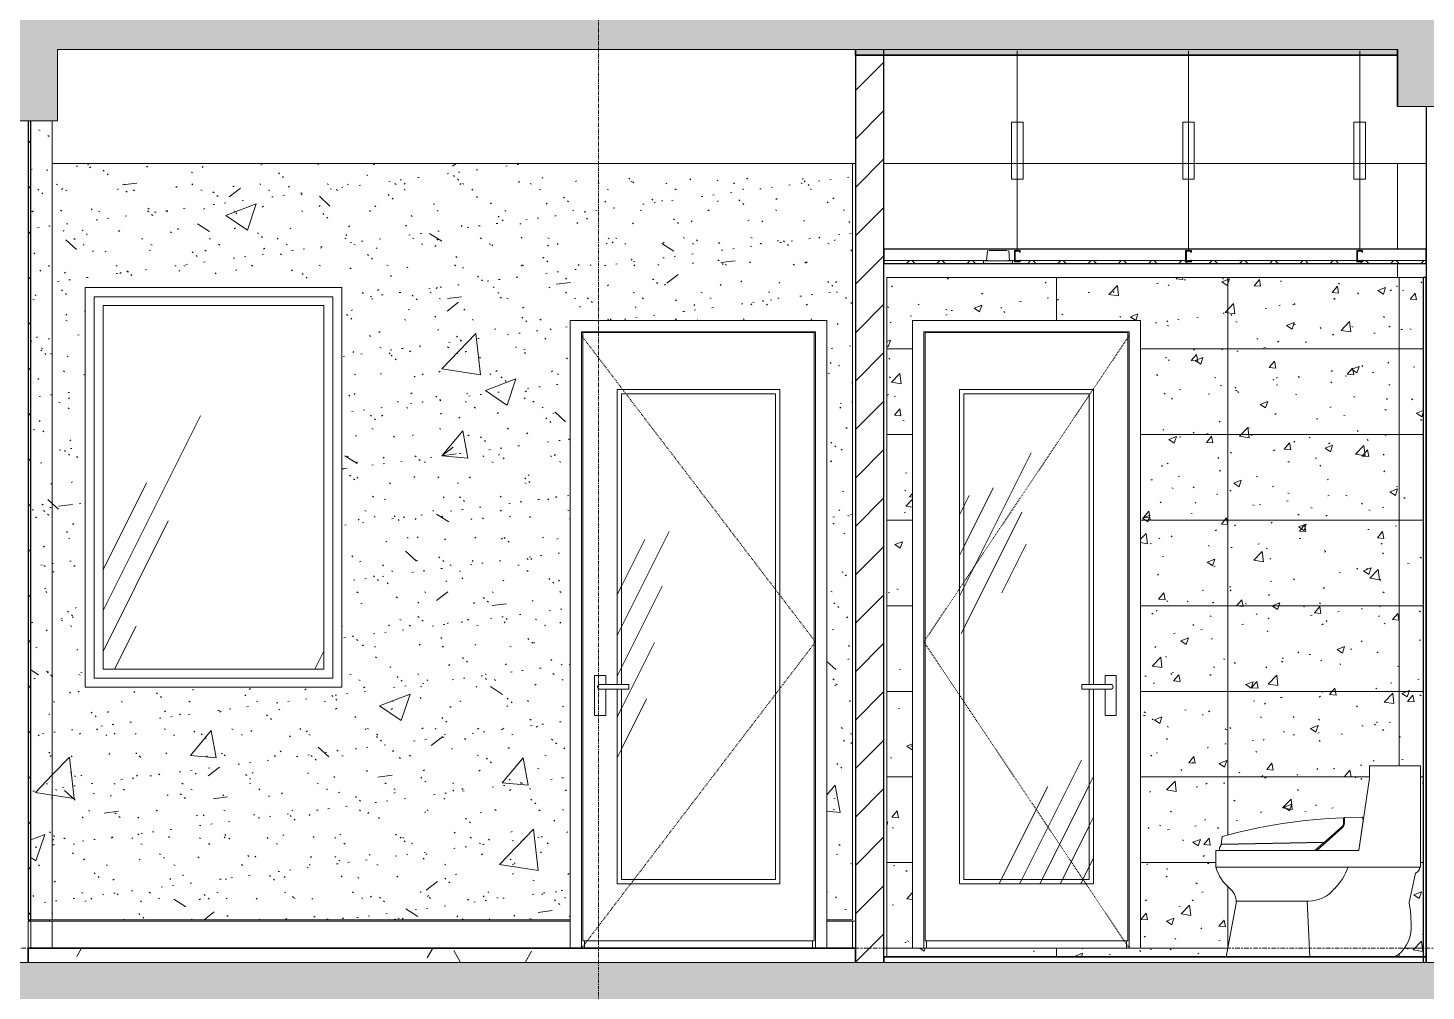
# Model space of a CAD drawing. Header units: millimetres. Extents: x -92143 to -2058, y -8802 to 35300.
# Drawn here: x -53437 to -48537, y 12250 to 15625 of the extents above; entities that cross this region are included whole.
import ezdxf

# ---------------------------------------------------------------- set-up
doc = ezdxf.new("R2010")
doc.units = ezdxf.units.MM
for name, pattern in [('Centre', [31.75, 6.35, -4.7625, 15.875, -4.7625]), ('Dash', [6.35, 3.175, -3.175]), ('Grid Line', [22.225, 12.7, -3.175, 3.175, -3.175])]:
    doc.linetypes.add(name, pattern=pattern)
for name, color, linetype, lineweight in [('0-1', 7, 'Continuous', 5), ('A-CLNG-1', 250, 'Continuous', 25), ('A-CLNG-2', 7, 'Continuous', 9), ('A-CLNG-PATT-1', 9, 'Continuous', 9), ('A-DETL-GENF', 92, 'Continuous', 9), ('A-DETL-GENF-1', 7, 'Continuous', 9), ('A-DETL-GENF-HDLN-1', 7, 'Dash', 9), ('A-DETL-GENF-HDLN-2', 1, 'Continuous', 9), ('A-DETL-THIN', 151, 'Continuous', 9), ('A-DOOR', 31, 'Continuous', 9), ('A-DOOR-1', 7, 'Continuous', 9), ('A-FLOR-1', 10, 'Continuous', 35), ('A-FLOR-HRAL', 11, 'Continuous', 9), ('A-FLOR-HRAL-1', 253, 'Continuous', 18), ('A-FLOR-HRAL-2', 9, 'Continuous', 9), ('A-FLOR-LEVL-2', 51, 'Centre', 9), ('A-FLOR-PATT-1', 7, 'Continuous', 9), ('A-FLOR-PATT-2', 67, 'Continuous', 9), ('A-GLAZ', 151, 'Continuous', 9), ('A-GLAZ-1', 7, 'Continuous', 9), ('A-WALL-1', 7, 'Continuous', 9), ('A-WALL-2', 250, 'Continuous', 25), ('A-WALL-PATT-1', 7, 'Continuous', 9), ('A-WALL-PATT-2', 9, 'Continuous', 9), ('E-LITE-EQPM', 33, 'Continuous', 9), ('E-LITE-EQPM-1', 7, 'Continuous', 9), ('I-WALL-1', 250, 'Continuous', 25), ('I-WALL-2', 7, 'Continuous', 9), ('P-SANR-FIXT', 6, 'Continuous', 9), ('P-SANR-FIXT-1', 7, 'Continuous', 9), ('S-BEAM-2', 7, 'Continuous', 9), ('S-BEAM-3', 10, 'Continuous', 35), ('S-COLS-1', 7, 'Continuous', 9), ('S-GRID-1', 1, 'Grid Line', 9)]:
    doc.layers.add(name, color=color, linetype=linetype, lineweight=lineweight)
pattern_1 = [(0, (-51987.05, 14125), (609.6, 152.4), [50.292, -406.908, 50.292, -406.908, -2438.4]), (0, (-51987.05, 14125), (609.6, 152.4), [-914.4, 50.292, -864.108, 50.292, -406.908, -1066.8]), (0, (-51987.05, 14125), (609.6, 152.4), [-2286, 50.292, -254.508, 50.292, -711.708]), (120, (-51758.45, 14201.2), (-436.782, 451.729), [50.292, -406.908, 50.292, -2845.308]), (120, (-51758.45, 14201.2), (-436.782, 451.729), [-507.492, -406.908, 50.292, -864.108, -1524]), (120, (-51758.45, 14201.2), (-436.782, 451.729), [-1828.8, 50.292, -406.908, 50.292, -1016.508]), (120, (-51758.45, 14201.2), (-436.782, 451.729), [-2336.292, -254.508, 50.292, -711.708]), (240, (-51682.25, 14506), (-172.818, -604.129), [50.292, -406.908, 50.292, -406.908, -2438.4]), (240, (-51682.25, 14506), (-172.818, -604.129), [-914.4, 50.292, -864.108, 50.292, -406.908, -1066.8]), (240, (-51682.25, 14506), (-172.818, -604.129), [-2286, 50.292, -254.508, 50.292, -711.708])]
pattern_2 = [(50, (-51987.05, 14125), (1093.1, -95.63), [114.3, -1257.3]), (355, (-51987, 14125), (-211.46, 1146.34), [91.44, -1005.84]), (100.45, (-51896, 14117), (881.66, 1050.7), [97.14, -1068.54]), (46.184, (-51987, 14429.8), (1626.5, -252.26), [171.45, -1885.95]), (96.636, (-51851.5, 14408.8), (1424.4, 1484.6), [145.7, -1602.8]), (351.18, (-51987, 14429.8), (1424.4, 1484.6), [137.16, -1508.76]), (21, (-51834.65, 14353.6), (909.7, -613.6), [114.3, -1257.3]), (326, (-51834.7, 14353.6), (370.8, 1105.13), [91.44, -1005.84]), (71.45, (-51758.8, 14302.5), (1280.5, 491.53), [97.14, -1068.54]), (37.5, (-51987.05, 14125), (18.53, 507.33), [50.29, -943.36, 50.29, -970.79, -1009.65]), (37.5, (-51987.05, 14125), (18.53, 507.33), [-2014.73, 50.29, -959.36]), (7.5, (-51987.05, 14125), (400.92, 601.08), [50.29, -531.88, 50.29, -920.5, -384.81]), (7.5, (-51987.05, 14125), (400.92, 601.08), [-1552.96, 50.3, -334.52]), (327.5, (-52326.9, 14125), (813.545, -34.374), [50.29, -330.71, 50.29, -1138.43, -1577.34]), (327.5, (-52326.9, 14125), (813.545, -34.374), [-1569.72, 50.29, -1527.05]), (317.5, (-52479.3, 14125), (888.78, 152.56), [50.29, -445.01, 50.29, -739.14, -1120.14]), (317.5, (-52479.3, 14125), (888.78, 152.56), [-1284.73, 50.3, -1069.85])]
pattern_3 = [(37.5, (-51987.05, 14125), (-4.7995, 146.824), [5.029, -110.795, 5.029, -124.511, -123.825]), (37.5, (-51987.05, 14125), (-4.7995, 146.824), [-245.364, 5.029, -118.796]), (7.5, (-51987.05, 14125), (134.857, 215.047), [5.029, -57.455, 5.029, -99.365, -40.005]), (7.5, (-51987.05, 14125), (134.857, 215.047), [-166.878, 5.029, -34.976]), (327.5, (-52080.78, 14125), (237.298, 0.4316), [5.029, -33.071, 5.029, -132.131, -179.07]), (327.5, (-52080.78, 14125), (237.298, 0.4316), [-175.26, 5.029, -174.041]), (317.5, (-52080.78, 14125), (229.067, 66.88), [5.029, -14.021, 5.029, -84.887, -102.87]), (317.5, (-52080.78, 14125), (229.067, 66.88), [-108.966, 5.029, -97.841])]
pattern_4 = [(63.435, (-51796.6, 14220.2), (-766.7, 2300.2), [952.5, -571.5, 952.5, -571.5, -1211.7]), (63.435, (-51796.6, 14220.2), (-766.7, 2300.2), [-3048, 381, -830.7]), (63.435, (-51844.2, 14267.9), (-766.7, 2300.2), [762, -952.5, 571.5, -571.5, -1402.2]), (63.435, (-51844.2, 14267.9), (-766.7, 2300.2), [-2857.5, 666.75, -735.46]), (63.435, (-51844.2, 14410.8), (-766.7, 2300.2), [571.5, -1143, 381, -571.5, -1592.7]), (63.435, (-51844.2, 14410.8), (-766.7, 2300.2), [-2667, 857.25, -735.46]), (63.435, (-51701.3, 14267.9), (-766.7, 2300.2), [571.5, -1143, 476.25, -2068.96]), (63.435, (-51558.4, 14410.8), (-766.7, 2300.2), [285.75, -1428.75, 190.5, -2354.7]), (63.435, (-51796.6, 14648.9), (-766.7, 2300.2), [190.5, -1428.75, 190.5, -762, -1687.96]), (63.435, (-51796.6, 14648.9), (-766.7, 2300.2), [-2571.75, 476.25, -1211.7]), (63.435, (-50939.3, 14506), (-766.7, 2300.2), [952.5, -1428.75, 1143, -754.5]), (63.435, (-50939.3, 14363.1), (-766.7, 2300.2), [1333.5, -952.5, 1428.75, -564]), (63.435, (-50844, 14410.8), (-766.7, 2300.2), [1524, -762, 1143, -830.7]), (63.435, (-50701.2, 14553.6), (-766.75, 2300.2), [952.5, -1333.5, 762, -1211.7]), (63.435, (-50844, 14839.4), (-766.75, 2300.2), [476.25, -1905, 571.5, -1306.96]), (63.435, (-50558.3, 14696.5), (-766.75, 2300.2), [381, -1905, 381, -1592.7])]

# ---------------------------------------------------------------- blocks, each defined once
blk = doc.blocks.new('NCV_TKTC_KET CAU_rvt-1-TKCS_MẶT CẮT E')
at = {"layer": 'A-FLOR-PATT-1'}
h = blk.add_hatch(color=256, dxfattribs=at)
h.paths.add_polyline_path([(-73506.3, 15530), (-73236.9, 15530), (-73236.9, 15550), (-75336.9, 15550), (-75336.9, 15530), (-74122.9, 15530)])
h.paths.add_polyline_path([(-66936.9, 15530), (-65032.3, 15530), (-65032.3, 15550), (-66936.9, 15550)])
h.paths.add_polyline_path([(-20336.9, 15530), (-20336.9, 15550), (-22235.3, 15550), (-22235.3, 15530), (-20484.2, 15530)])
h.paths.add_polyline_path([(-58736.9, 15530), (-56833.3, 15530), (-56833.3, 15550), (-58736.9, 15550)])
h.paths.add_polyline_path([(-22438.4, 15530), (-22435.3, 15530.3), (-22435.3, 15550), (-22438.4, 15549.9), (-22438.4, 15541.9)])
h.paths.add_polyline_path([(-28536.9, 15530), (-28536.9, 15550), (-30435.3, 15550), (-30435.3, 15530), (-29115.7, 15530)])
h.paths.add_polyline_path([(-50536.9, 15530), (-48635.6, 15530), (-48635.6, 15550), (-50536.9, 15550)])
h.paths.add_polyline_path([(-30635.3, 15530), (-30635.3, 15550), (-30638.4, 15550), (-30638.4, 15530)])
h.paths.add_polyline_path([(-48435.6, 15530), (-48433.3, 15530), (-48433.3, 15550), (-48435.6, 15550)])
h.paths.add_polyline_path([(-40434.4, 15530), (-40434.4, 15550), (-42336.9, 15550), (-42336.9, 15530), (-40829.9, 15530)])
at = {"layer": 'A-FLOR-1'}
for p, q in [((-50536.9, 15550), (-50536.9, 15530)), ((-50536.9, 15530), (-48635.6, 15530))]:
    blk.add_line(p, q, dxfattribs=at)
at = {"layer": 'S-BEAM-2'}
for p, q in [((-53333.2, 15150), (-53351.9, 15150)), ((-51736.9, 15150), (-53333.2, 15150)), ((-50536.9, 15150), (-51736.9, 15150)), ((-48536.9, 15150), (-50436.9, 15150))]:
    blk.add_line(p, q, dxfattribs=at)
at = {"layer": 'S-BEAM-3'}
blk.add_line((-48636.9, 15550), (-48636.9, 15350), dxfattribs=at)
blk = doc.blocks.new('DOOR_CW_01 CANH MO-PANEL KINH - DIW_01-900x2200-CỬA GỖ VÂN LAMINATE-V34-TKCS_MẶT CẮT E')
at = {"layer": 'A-DETL-GENF-HDLN-2'}
h = blk.add_hatch(dxfattribs=at)
h.set_pattern_fill('FP_34', color=256, style=0, pattern_type=2)
h.set_pattern_definition(pattern_4)
h.paths.add_polyline_path([(-51371.9, 12626), (-50801.9, 12626), (-50801.9, 14358), (-51371.9, 14358), (-51371.9, 13324.5), (-51356.9, 13324.5), (-51356.9, 14343), (-50816.9, 14343), (-50816.9, 12641), (-51356.9, 12641), (-51356.9, 13307.5), (-51371.9, 13307.5), (-51371.9, 13282.4)])
h = blk.add_hatch(dxfattribs=at)
h.set_pattern_fill('FP_34', color=256, style=0, pattern_type=2)
h.set_pattern_definition(pattern_4)
h.paths.add_polyline_path([(-51311, 12641), (-50816.9, 12641), (-50816.9, 14343), (-51356.9, 14343), (-51356.9, 13324.5), (-51331.1, 13324.5), (-51331.1, 13307.5), (-51356.9, 13307.5), (-51356.9, 12641)])
at = {"layer": 'A-DETL-GENF-HDLN-1'}
for p, q in [((-50676.9, 13473.5), (-51496.9, 14547)), ((-51496.9, 12400), (-50676.9, 13473.5))]:
    blk.add_line(p, q, dxfattribs=at)
at = {"layer": 'A-DOOR-1'}
for p, q in [((-51496.9, 14560), (-51496.9, 12400)), ((-51496.9, 14560), (-50676.9, 14560)), ((-50681.9, 14558), (-51491.9, 14558)), ((-51491.9, 14558), (-51491.9, 12426)), ((-50681.9, 12426), (-50681.9, 14558)), ((-50676.9, 12400), (-50676.9, 14560)), ((-51371.9, 13324.5), (-51371.9, 14358)), ((-51371.9, 14358), (-50801.9, 14358)), ((-50801.9, 14358), (-50801.9, 12626)), ((-51356.9, 14343), (-51356.9, 13324.5)), ((-50816.9, 14343), (-51356.9, 14343)), ((-50816.9, 12641), (-50816.9, 14343)), ((-51412.2, 13356), (-51451.7, 13356)), ((-51451.7, 13356), (-51451.7, 13216)), ((-51412.2, 13324.5), (-51412.2, 13356)), ((-51356.9, 13324.5), (-51431.9, 13324.5)), ((-51356.9, 13307.5), (-51431.9, 13307.5)), ((-51412.2, 13216), (-51412.2, 13307.5)), ((-51371.9, 12626), (-51371.9, 13307.5)), ((-51356.9, 13324.5), (-51331.1, 13324.5)), ((-51356.9, 13307.5), (-51356.9, 12641)), ((-51331.1, 13307.5), (-51356.9, 13307.5)), ((-51331.1, 13324.5), (-51331.1, 13307.5)), ((-51451.7, 13216), (-51412.2, 13216)), ((-50801.9, 12626), (-51371.9, 12626)), ((-51356.9, 12641), (-50816.9, 12641)), ((-51536.9, 12495), (-51536.9, 12500)), ((-50636.9, 12500), (-50636.9, 12495)), ((-51491.9, 12426), (-50681.9, 12426)), ((-51486.9, 12426), (-51486.9, 12400)), ((-50686.9, 12426), (-50686.9, 12400))]:
    blk.add_line(p, q, dxfattribs=at)
for start, end in [(90, 180), (180, 270)]:
    blk.add_arc((-51431.9, 13316), 8.5, start, end, dxfattribs=at)
blk = doc.blocks.new('DOOR_CW_01 CANH MO-PANEL KINH - DIG_02-800x2200-CỬA NHÔM KÍNH-V35-TKCS_MẶT CẮT E')
at = {"layer": 'A-DETL-GENF-HDLN-2'}
h = blk.add_hatch(dxfattribs=at)
h.set_pattern_fill('FP_34', color=256, style=0, pattern_type=2)
h.set_pattern_definition(pattern_4)
h.paths.add_polyline_path([(-50172.3, 12626), (-49702.3, 12626), (-49702.3, 13307.5), (-49717.3, 13307.5), (-49717.3, 12641), (-50157.3, 12641), (-50157.3, 14343), (-49717.3, 14343), (-49717.3, 13324.5), (-49702.3, 13324.5), (-49702.3, 14358), (-50172.3, 14358), (-50172.3, 12641)])
h = blk.add_hatch(dxfattribs=at)
h.set_pattern_fill('FP_34', color=256, style=0, pattern_type=2)
h.set_pattern_definition(pattern_4)
h.paths.add_polyline_path([(-50157.3, 12641), (-49717.3, 12641), (-49717.3, 13307.5), (-49743.2, 13307.5), (-49743.2, 13324.5), (-49717.3, 13324.5), (-49717.3, 14343), (-50157.3, 14343), (-50157.3, 12673.7)])
at = {"layer": 'A-DETL-GENF-HDLN-1'}
for p, q in [((-50297.3, 13473.5), (-49577.3, 14547)), ((-49577.3, 12400), (-50297.3, 13473.5))]:
    blk.add_line(p, q, dxfattribs=at)
at = {"layer": 'A-DOOR-1'}
for p, q in [((-50297.3, 14560), (-50297.3, 12400)), ((-50297.3, 14560), (-49577.3, 14560)), ((-50292.3, 14558), (-50292.3, 12426)), ((-49582.3, 14558), (-50292.3, 14558)), ((-49582.3, 12426), (-49582.3, 14558)), ((-49577.3, 12400), (-49577.3, 14560)), ((-50172.3, 14358), (-49702.3, 14358)), ((-50172.3, 12626), (-50172.3, 14358)), ((-49702.3, 14358), (-49702.3, 13324.5)), ((-49717.3, 14343), (-50157.3, 14343)), ((-50157.3, 14343), (-50157.3, 12641)), ((-49717.3, 13324.5), (-49717.3, 14343)), ((-49662.1, 13356), (-49662.1, 13324.5)), ((-49622.6, 13356), (-49662.1, 13356)), ((-49622.6, 13216), (-49622.6, 13356)), ((-49743.2, 13324.5), (-49717.3, 13324.5)), ((-49743.2, 13307.5), (-49743.2, 13324.5)), ((-49717.3, 13307.5), (-49743.2, 13307.5)), ((-49642.3, 13324.5), (-49717.3, 13324.5)), ((-49717.3, 12641), (-49717.3, 13307.5)), ((-49642.3, 13307.5), (-49717.3, 13307.5)), ((-49702.3, 13307.5), (-49702.3, 12626)), ((-49662.1, 13307.5), (-49662.1, 13216)), ((-49662.1, 13216), (-49622.6, 13216)), ((-49702.3, 12626), (-50172.3, 12626)), ((-50157.3, 12641), (-49717.3, 12641)), ((-50292.3, 12426), (-49582.3, 12426)), ((-50287.3, 12400), (-50287.3, 12426)), ((-49587.3, 12400), (-49587.3, 12426))]:
    blk.add_line(p, q, dxfattribs=at)
for start, end in [(0, 90), (270, 0)]:
    blk.add_arc((-49642.3, 13316), 8.5, start, end, dxfattribs=at)
blk = doc.blocks.new('M_Fixed - 900 x 1400-V36-TKCS_MẶT CẮT E')
at = {"layer": 'A-GLAZ'}
h = blk.add_hatch(dxfattribs=at)
h.set_pattern_fill('FP_34', color=256, style=0, pattern_type=2)
h.set_pattern_definition(pattern_4)
h.paths.add_polyline_path([(-52399.9, 13378), (-52399.9, 14652), (-53173.9, 14652), (-53173.9, 13378), (-52544.1, 13378)])
at = {"layer": 'A-GLAZ-1'}
for p, q in [((-53204.9, 13347), (-53204.9, 14683)), ((-53204.9, 14683), (-52368.9, 14683)), ((-53173.9, 13378), (-53173.9, 14652)), ((-53173.9, 14652), (-52399.9, 14652)), ((-52399.9, 14652), (-52399.9, 13378)), ((-52368.9, 14683), (-52368.9, 13347)), ((-52399.9, 13378), (-53173.9, 13378)), ((-52368.9, 13347), (-53204.9, 13347))]:
    blk.add_line(p, q, dxfattribs=at)
blk = doc.blocks.new('TOILET - TOILET-348229-TKCS_MẶT CẮT E')
at = {"layer": 'P-SANR-FIXT-1'}
for p, q in [((-48735.6, 6238.8), (-48735.6, 6196.1)), ((-48556.6, 6238.8), (-48735.6, 6238.8)), ((-48556.6, 5884.5), (-48556.6, 6238.8)), ((-48735.6, 6196.1), (-48772.1, 5942.7)), ((-48892.8, 5971.6), (-48829.5, 6027.8)), ((-48825.8, 6040.7), (-48825.8, 6057.1)), ((-48762.2, 6059.4), (-48823, 6057.8)), ((-48772.1, 5942.7), (-48756.8, 6048.9)), ((-48756.8, 6048.9), (-48760.2, 6058.1)), ((-49251, 5991.3), (-49254.7, 5965.3)), ((-48830.9, 6022.1), (-48920.2, 5942.7)), ((-48772.1, 5942.7), (-49273.5, 5942.7)), ((-49273.5, 5942.7), (-49273.5, 5884.5)), ((-49260.4, 5950.7), (-49260.4, 5942.7)), ((-49260.4, 5942.7), (-48926.9, 5942.7)), ((-49254.7, 5965.3), (-48892.8, 5971.6)), ((-48894.8, 5970), (-49253.9, 5963.7)), ((-48926.9, 5942.7), (-48894.8, 5970)), ((-48920.2, 5942.7), (-48772.1, 5942.7)), ((-49273.5, 5884.5), (-48556.6, 5884.5)), ((-48559.8, 5884.5), (-48556.6, 5884.5)), ((-48596, 5760.8), (-48574.2, 5863.3)), ((-49204, 5751.5), (-49237.9, 5570)), ((-48948.9, 5764.9), (-49202.5, 5764.9)), ((-48943.9, 5570), (-48954.1, 5764.9))]:
    blk.add_line(p, q, dxfattribs=at)
for centre, radius, start, end in [((-48763.6, 4249.5), 1808.7, 91.9695, 105.6338), ((-48847.1, 6039.8), 24, 312.6549, 353.3451), ((-48850.1, 6040.7), 24.3, 328, 0), ((-50067.9, 6068.4), 1244.9, 358.5564, 359.5142), ((-48762.2, 6057.2), 2.2, 24.5161, 91.4839), ((-49228.4, 5943), 32.8, 140.9297, 166.5514), ((-49128.9, 5924.8), 150, 195.5839, 230.9413), ((-49003.8, 5954.4), 206.2, 314.8639, 340.1683), ((-48578.4, 5881.7), 18.9, 283, 8.4414), ((-49259.2, 5764.2), 56.7, 347.0587, 50.9413), ((-48948.9, 5881.3), 116.3, 270, 321.1214), ((-49152.3, 5674.2), 563, 359.4277, 8.8404), ((-48706, 5669.8), 116.7, 300.6227, 359.4277)]:
    blk.add_arc(centre, radius, start, end, dxfattribs=at)
blk = doc.blocks.new('LIC_10-ĐÈN LED DOWNLIGHT ÂM TRẦN_ P_6W_ ÁNH SÁNG 4000K - LIC_10-ĐÈN LED DOWNLIGHT ÂM TRẦN_ P_6W_ ÁNH SÁNG 4000K-812934-TKCS_MẶT CẮT E')
at = {"layer": 'E-LITE-EQPM-1'}
for p, q in [((-50074.5, 8045), (-50077, 8009)), ((-50004.5, 8045), (-50069.4, 8045)), ((-49996.9, 8009), (-49999.4, 8045)), ((-50096.9, 8000), (-50096.9, 7998)), ((-50096.9, 7998), (-50091, 7998)), ((-49976.9, 7998), (-50096.9, 7998)), ((-50095.8, 8000), (-50093.4, 8000)), ((-50093.3, 8000), (-50076.1, 8000)), ((-49982.9, 8000), (-50091, 8000)), ((-50087.9, 8009), (-50087.9, 8000)), ((-50085.5, 8000), (-50082.1, 8000)), ((-49991, 8009), (-50082.9, 8009)), ((-50082, 8002), (-50082, 8000)), ((-50081.1, 8000), (-50078, 8000)), ((-50073.6, 8000), (-50000.3, 8000)), ((-50060.6, 8000), (-50053.3, 8000)), ((-50020.5, 8000), (-50013.3, 8000)), ((-49997.7, 8000), (-49980.6, 8000)), ((-49995.3, 8000), (-49992.7, 8000)), ((-49991.9, 8000), (-49991.9, 8002)), ((-49991.8, 8000), (-49988.4, 8000)), ((-49985.9, 8000), (-49985.9, 8009)), ((-49982.9, 7998), (-49976.9, 7998)), ((-49980.5, 8000), (-49978.1, 8000)), ((-49976.9, 7998), (-49976.9, 8000))]:
    blk.add_line(p, q, dxfattribs=at)
blk = doc.blocks.new('Railing - Railing-915949-TKCS_MẶT CẮT E')
at = {"layer": 'A-FLOR-HRAL-1'}
for p, q in [((-50536.9, 5695), (-50546.9, 5695)), ((-50546.9, 5695), (-50546.9, 5600)), ((-50536.9, 5600), (-50536.9, 5695)), ((-50546.9, 5600), (-50536.9, 5600))]:
    blk.add_line(p, q, dxfattribs=at)
at = {"layer": 'A-FLOR-HRAL-2'}
for p, q in [((-50637, 5600), (-50637, 5695)), ((-50637, 5695), (-50546.9, 5695))]:
    blk.add_line(p, q, dxfattribs=at)
blk = doc.blocks.new('Railing - Railing-915950-TKCS_MẶT CẮT E')
at = {"layer": 'A-FLOR-HRAL-1'}
for p, q in [((-53426.9, 5695), (-53436.9, 5695)), ((-53436.9, 5695), (-53436.9, 5600)), ((-53426.9, 5600), (-53426.9, 5695)), ((-53436.9, 5600), (-53426.9, 5600))]:
    blk.add_line(p, q, dxfattribs=at)
at = {"layer": 'A-FLOR-HRAL-2'}
for p, q in [((-53426.9, 5695), (-53351.9, 5695)), ((-53351.9, 5600), (-53351.9, 5695)), ((-53351.9, 5695), (-51537, 5695)), ((-51537, 5695), (-51537, 5600))]:
    blk.add_line(p, q, dxfattribs=at)
blk = doc.blocks.new('NCV_TKTC_TANG 3 - 4_rvt-1-TKCS_MẶT CẮT E')
at = {"layer": 'A-CLNG-PATT-1'}
h = blk.add_hatch(dxfattribs=at)
h.set_pattern_fill('FP_4', color=256, style=0, pattern_type=2)
h.set_pattern_definition([(45, (-51987.05, 14125), (-53.033, 53.033), []), (135, (-51987.05, 14125), (-53.033, -53.033), [])])
h.paths.add_polyline_path([(-50436.9, 14800), (-50083.4, 14800), (-50082.9, 14809), (-50436.9, 14810)])
h.paths.add_polyline_path([(-49379.4, 14800), (-48536.9, 14800), (-48536.9, 14810), (-48759.4, 14810), (-48759.4, 14805), (-48779.4, 14805), (-48779.4, 14810), (-49359.4, 14810), (-49359.4, 14805), (-49379.4, 14805), (-49379.4, 14810), (-49959.4, 14809), (-49959.4, 14805), (-49979.4, 14805), (-49979.4, 14810), (-49990.5, 14809), (-49990.5, 14800), (-49414.4, 14800)])
h.paths.add_polyline_path([(-49961.9, 14807.5), (-49961.9, 14810), (-49976.9, 14809), (-49976.9, 14807.5)])
h.paths.add_polyline_path([(-49361.9, 14807.5), (-49361.9, 14810), (-49376.9, 14810), (-49376.9, 14807.5)])
h.paths.add_polyline_path([(-48776.9, 14807.5), (-48761.9, 14807.5), (-48761.9, 14810), (-48776.9, 14810)])
at = {"layer": 'A-FLOR-PATT-2'}
h = blk.add_hatch(dxfattribs=at)
h.set_pattern_fill('FP_2', color=256, style=0, pattern_type=2)
h.set_pattern_definition(pattern_1)
h.paths.add_polyline_path([(-53436.9, 12350), (-50536.9, 12350), (-50536.9, 12400), (-53436.9, 12400)])
at = {"layer": 'A-WALL-PATT-1'}
h = blk.add_hatch(dxfattribs=at)
h.set_pattern_fill('FP_5', color=256, style=0, pattern_type=2)
h.set_pattern_definition([(45, (-51987.05, 14125), (-79.5495, 79.5495), [])])
h.paths.add_polyline_path([(-53436.9, 12500), (-53426.9, 12500), (-53426.9, 15300), (-53436.9, 15300), (-53436.9, 12673.7)])
at = {"layer": 'A-WALL-PATT-2'}
h = blk.add_hatch(dxfattribs=at)
h.set_pattern_fill('FP_1', color=256, style=0, pattern_type=2)
h.set_pattern_definition([(45, (-51987.05, 14125), (-84.853, 84.853), [])])
h.paths.add_polyline_path([(-50536.9, 12350), (-50436.9, 12350), (-50436.9, 15550), (-50536.9, 15550), (-50536.9, 12369.3)])
h = blk.add_hatch(dxfattribs=at)
h.set_pattern_fill('FP_7', color=256, style=0, pattern_type=2)
h.set_pattern_definition(pattern_2)
h.paths.add_polyline_path([(-53426.9, 12500), (-53351.9, 12500), (-53351.9, 15300), (-53426.9, 15300), (-53426.9, 12673.7)])
h = blk.add_hatch(dxfattribs=at)
h.set_pattern_fill('FP_6', color=256, style=0, pattern_type=2)
h.set_pattern_definition(pattern_3)
h.paths.add_polyline_path([(-53426.9, 12500), (-53351.9, 12500), (-53351.9, 15300), (-53426.9, 15300), (-53426.9, 12673.7)])
h = blk.add_hatch(dxfattribs=at)
h.set_pattern_fill('FP_7', color=256, style=0, pattern_type=2)
h.set_pattern_definition(pattern_2)
h.paths.add_polyline_path([(-53160.7, 12500), (-51536.9, 12500), (-51536.9, 14600), (-50636.9, 14600), (-50636.9, 12500), (-50546.9, 12500), (-50546.9, 15150), (-53351.9, 15150), (-53351.9, 12500)])
h.paths.add_polyline_path([(-53236.9, 13315), (-53236.9, 14715), (-52336.9, 14715), (-52336.9, 13315), (-52544.1, 13315)])
h = blk.add_hatch(dxfattribs=at)
h.set_pattern_fill('FP_6', color=256, style=0, pattern_type=2)
h.set_pattern_definition(pattern_3)
h.paths.add_polyline_path([(-53160.7, 12500), (-51536.9, 12500), (-51536.9, 14600), (-50636.9, 14600), (-50636.9, 12500), (-50546.9, 12500), (-50546.9, 15150), (-53351.9, 15150), (-53351.9, 12500)])
h.paths.add_polyline_path([(-53236.9, 13315), (-53236.9, 14715), (-52336.9, 14715), (-52336.9, 13315), (-52544.1, 13315)])
h = blk.add_hatch(dxfattribs=at)
h.set_pattern_fill('FP_20', color=256, style=0, pattern_type=2)
h.set_pattern_definition([(50, (-51987.05, 14125), (273.276, -23.909), [28.575, -314.325]), (355, (-51987.05, 14125), (-52.865, 286.585), [22.86, -251.46]), (100.451, (-51964.28, 14123), (220.414, 262.675), [24.285, -267.135]), (46.184, (-51987.05, 14201.2), (406.62, -63.065), [42.862, -471.487]), (96.636, (-51953.17, 14195.94), (356.104, 371.14), [36.43, -400.703]), (351.184, (-51987.05, 14201.2), (356.107, 371.14), [34.29, -377.19]), (21, (-51948.95, 14182.15), (227.421, -153.398), [28.575, -314.325]), (326, (-51948.95, 14182.15), (92.703, 276.282), [22.86, -251.46]), (71.451, (-51930, 14169.37), (320.125, 122.882), [24.285, -267.135]), (37.5, (-51987.05, 14125), (4.6325, 126.8326), [5.029, -243.383, 5.029, -250.241, -252.412]), (37.5, (-51987.05, 14125), (4.6325, 126.8326), [-503.682, 5.029, -247.383]), (7.5, (-51987.05, 14125), (100.229, 150.271), [5.029, -140.513, 5.029, -237.668, -96.202]), (7.5, (-51987.05, 14125), (100.229, 150.271), [-388.239, 5.029, -91.173]), (327.5, (-52072.01, 14125), (203.3868, -8.5935), [5.029, -90.221, 5.029, -292.151, -394.335]), (327.5, (-52072.01, 14125), (203.3868, -8.5935), [-392.43, 5.029, -389.306]), (317.5, (-52110.11, 14125), (222.1944, 38.14), [5.029, -118.796, 5.029, -192.329, -280.035]), (317.5, (-52110.11, 14125), (222.1944, 38.14), [-321.183, 5.029, -275.006])])
h.paths.add_polyline_path([(-50426.9, 12370), (-49237.9, 12370), (-49202.5, 12564.1), (-49204, 12576.8), (-49208, 12588.5), (-49214.6, 12599.3), (-49246, 12631.2), (-49262.2, 12655.8), (-49273.5, 12684.5), (-49273.5, 12742.7), (-49260.4, 12742.7), (-49260.4, 12750.7), (-49253.9, 12763.7), (-48894.8, 12770), (-48926.9, 12742.7), (-48920.2, 12742.7), (-48826.5, 12827.8), (-48823.3, 12837), (-48823, 12857.8), (-48760.2, 12858.1), (-48756.8, 12848.9), (-48735.6, 12996.1), (-48735.6, 13038.8), (-48556.6, 13038.8), (-48556.6, 12684.5), (-48559.8, 12684.5), (-48562.9, 12671.1), (-48569.8, 12664.9), (-48574.2, 12663.3), (-48596, 12560.8), (-48590.8, 12514.8), (-48589.3, 12468.6), (-48592.6, 12442.4), (-48601.6, 12417.6), (-48616.1, 12395.4), (-48635.1, 12377.1), (-48647, 12370), (-48546.9, 12370), (-48546.9, 14750), (-50426.9, 14750), (-50426.9, 12673.7)])
h.paths.add_polyline_path([(-50337.3, 12400), (-50337.3, 14600), (-49537.3, 14600), (-49537.3, 12400), (-50078, 12400)])
h.paths.add_polyline_path([(-49254.7, 12765.3), (-49251, 12791.3), (-49090, 12827.8), (-48969.1, 12846.5), (-48825.8, 12857.1), (-48827.2, 12835.7), (-48830.9, 12826.5), (-48894.8, 12771.6), (-49253.9, 12765.3)])
h = blk.add_hatch(dxfattribs=at)
h.set_pattern_fill('FP_37', color=256, style=0, pattern_type=2)
h.set_pattern_definition([(0, (-50431.94, 12400), (0, 300), []), (90, (-50431.94, 12400), (-600, 4e-14), [])])
h.paths.add_polyline_path([(-50426.9, 12370), (-49237.9, 12370), (-49202.5, 12564.1), (-49204, 12576.8), (-49208, 12588.5), (-49214.6, 12599.3), (-49246, 12631.2), (-49262.2, 12655.8), (-49273.5, 12684.5), (-49273.5, 12742.7), (-49260.4, 12742.7), (-49260.4, 12750.7), (-49253.9, 12763.7), (-48894.8, 12770), (-48926.9, 12742.7), (-48920.2, 12742.7), (-48826.5, 12827.8), (-48823.3, 12837), (-48823, 12857.8), (-48760.2, 12858.1), (-48756.8, 12848.9), (-48735.6, 12996.1), (-48735.6, 13038.8), (-48556.6, 13038.8), (-48556.6, 12684.5), (-48559.8, 12684.5), (-48562.9, 12671.1), (-48569.8, 12664.9), (-48574.2, 12663.3), (-48596, 12560.8), (-48590.8, 12514.8), (-48589.3, 12468.6), (-48592.6, 12442.4), (-48601.6, 12417.6), (-48616.1, 12395.4), (-48635.1, 12377.1), (-48647, 12370), (-48546.9, 12370), (-48546.9, 14750), (-50426.9, 14750), (-50426.9, 12673.7)])
h.paths.add_polyline_path([(-50337.3, 12400), (-50337.3, 14600), (-49537.3, 14600), (-49537.3, 12400), (-50078, 12400)])
h.paths.add_polyline_path([(-49254.7, 12765.3), (-49251, 12791.3), (-49090, 12827.8), (-48969.1, 12846.5), (-48825.8, 12857.1), (-48827.2, 12835.7), (-48830.9, 12826.5), (-48894.8, 12771.6), (-49253.9, 12765.3)])
h = blk.add_hatch(dxfattribs=at)
h.set_pattern_fill('FP_2', color=256, style=0, pattern_type=2)
h.set_pattern_definition(pattern_1)
h.paths.add_polyline_path([(-48536.9, 12350), (-48536.9, 14750), (-48546.9, 14750), (-48546.9, 12350)])
at = {"layer": 'A-CLNG-1'}
for p, q in [((-48536.9, 14850), (-50436.9, 14850)), ((-50436.9, 14850), (-50436.9, 14800)), ((-48536.9, 14800), (-48536.9, 14850)), ((-50436.9, 14800), (-50091, 14800)), ((-49982.9, 14800), (-48536.9, 14800))]:
    blk.add_line(p, q, dxfattribs=at)
at = {"layer": 'A-CLNG-2'}
for p, q in [((-50071.5, 14810), (-50436.9, 14810)), ((-49979.1, 14810), (-50002.4, 14810)), ((-49960.1, 14810), (-49976.9, 14810)), ((-49379.1, 14810), (-49959.4, 14810)), ((-49360.1, 14810), (-49376.9, 14810)), ((-48779.1, 14810), (-49359.4, 14810)), ((-48760.1, 14810), (-48776.9, 14810)), ((-48536.9, 14810), (-48759.4, 14810))]:
    blk.add_line(p, q, dxfattribs=at)
at = {"layer": 'A-FLOR-1'}
for p, q in [((-50536.9, 12400), (-53436.9, 12400)), ((-53436.9, 12400), (-53436.9, 12350)), ((-50536.9, 12350), (-50536.9, 12400)), ((-48536.9, 12370), (-50436.9, 12370)), ((-50436.9, 12370), (-50436.9, 12350)), ((-48536.9, 12350), (-48536.9, 12370))]:
    blk.add_line(p, q, dxfattribs=at)
at = {"layer": 'A-WALL-1'}
for p, q in [((-53361.9, 12500), (-53361.9, 12495)), ((-51536.9, 12495), (-51536.9, 12500)), ((-50636.9, 12500), (-50636.9, 12495))]:
    blk.add_line(p, q, dxfattribs=at)
at = {"layer": 'A-WALL-2'}
for p, q in [((-50536.9, 15550), (-50536.9, 12350)), ((-50436.9, 12350), (-50436.9, 15550)), ((-48536.9, 15350), (-48536.9, 12350))]:
    blk.add_line(p, q, dxfattribs=at)
at = {"layer": 'I-WALL-1'}
for p, q in [((-53436.9, 15300), (-53436.9, 12500)), ((-53426.9, 12500), (-53426.9, 15300)), ((-48546.9, 14750), (-48546.9, 12350)), ((-48536.9, 14750), (-48546.9, 14750)), ((-48536.9, 12350), (-48536.9, 14750)), ((-53436.9, 12500), (-53426.9, 12500))]:
    blk.add_line(p, q, dxfattribs=at)
at = {"layer": 'I-WALL-2'}
for p, q in [((-53351.9, 12500), (-53351.9, 15300)), ((-50546.9, 12500), (-50546.9, 15150)), ((-48546.9, 14750), (-50426.9, 14750)), ((-50426.9, 14750), (-50426.9, 12370)), ((-53236.9, 13315), (-53236.9, 14715)), ((-53236.9, 14715), (-52336.9, 14715)), ((-52336.9, 14715), (-52336.9, 13315)), ((-51536.9, 12500), (-51536.9, 14600)), ((-51536.9, 14600), (-50636.9, 14600)), ((-50636.9, 14600), (-50636.9, 12500)), ((-50337.3, 12400), (-50337.3, 14600)), ((-50337.3, 14600), (-49537.3, 14600)), ((-49537.3, 14600), (-49537.3, 12400)), ((-52336.9, 13315), (-53236.9, 13315)), ((-53426.9, 12500), (-53351.9, 12500)), ((-53351.9, 12500), (-51536.9, 12500)), ((-50636.9, 12500), (-50546.9, 12500)), ((-49537.3, 12400), (-50337.3, 12400))]:
    blk.add_line(p, q, dxfattribs=at)
at = {"layer": 'S-COLS-1'}
for p, q in [((-48636.9, 14850), (-48636.9, 15150)), ((-48636.9, 14750), (-48636.9, 14800))]:
    blk.add_line(p, q, dxfattribs=at)
at = {"layer": 'A-DOOR'}
for name in ['DOOR_CW_01 CANH MO-PANEL KINH - DIW_01-900x2200-CỬA GỖ VÂN LAMINATE-V34-TKCS_MẶT CẮT E', 'DOOR_CW_01 CANH MO-PANEL KINH - DIG_02-800x2200-CỬA NHÔM KÍNH-V35-TKCS_MẶT CẮT E']:
    blk.add_blockref(name, (0, 0), dxfattribs=at)
at = {"layer": 'A-FLOR-HRAL'}
for name in ['Railing - Railing-915950-TKCS_MẶT CẮT E', 'Railing - Railing-915949-TKCS_MẶT CẮT E']:
    blk.add_blockref(name, (0, 6800), dxfattribs=at)
at = {"layer": 'A-GLAZ'}
blk.add_blockref('M_Fixed - 900 x 1400-V36-TKCS_MẶT CẮT E', (0, 0), dxfattribs=at)
at = {"layer": 'E-LITE-EQPM'}
blk.add_blockref('LIC_10-ĐÈN LED DOWNLIGHT ÂM TRẦN_ P_6W_ ÁNH SÁNG 4000K - LIC_10-ĐÈN LED DOWNLIGHT ÂM TRẦN_ P_6W_ ÁNH SÁNG 4000K-812934-TKCS_MẶT CẮT E', (0, 6800), dxfattribs=at)
at = {"layer": 'P-SANR-FIXT'}
blk.add_blockref('TOILET - TOILET-348229-TKCS_MẶT CẮT E', (0, 6800), dxfattribs=at)
blk = doc.blocks.new('Repeating Detail - THANH TREO TRẦN 700-V208-TKCS_MẶT CẮT E')
at = {"layer": 'A-DETL-GENF'}
for points in [[(-66377.4, 28405), (-66357.4, 28405), (-66357.4, 28411), (-66359.9, 28407.5), (-66374.9, 28407.5), (-66374.9, 28442.5), (-66359.9, 28442.5), (-66357.4, 28439), (-66357.4, 28445), (-66377.4, 28445)], [(-65777.4, 28405), (-65757.4, 28405), (-65757.4, 28411), (-65759.9, 28407.5), (-65774.9, 28407.5), (-65774.9, 28442.5), (-65759.9, 28442.5), (-65757.4, 28439), (-65757.4, 28445), (-65777.4, 28445)], [(-65177.4, 28405), (-65157.4, 28405), (-65157.4, 28411), (-65159.9, 28407.5), (-65174.9, 28407.5), (-65174.9, 28442.5), (-65159.9, 28442.5), (-65157.4, 28439), (-65157.4, 28445), (-65177.4, 28445)]]:
    blk.add_hatch(color=256, dxfattribs=at).paths.add_polyline_path(points)
for p, q in [((-66367.4, 28445), (-66367.4, 29145)), ((-65767.4, 28445), (-65767.4, 29145)), ((-65167.4, 28445), (-65167.4, 29145)), ((-66387.4, 28895), (-66347.4, 28895)), ((-66387.4, 28695), (-66387.4, 28895)), ((-66347.4, 28895), (-66347.4, 28695)), ((-65787.4, 28895), (-65747.4, 28895)), ((-65787.4, 28695), (-65787.4, 28895)), ((-65747.4, 28895), (-65747.4, 28695)), ((-65187.4, 28895), (-65147.4, 28895)), ((-65187.4, 28695), (-65187.4, 28895)), ((-65147.4, 28895), (-65147.4, 28695)), ((-66347.4, 28695), (-66387.4, 28695)), ((-65747.4, 28695), (-65787.4, 28695)), ((-65147.4, 28695), (-65187.4, 28695)), ((-66357.4, 28445), (-66377.4, 28445)), ((-66377.4, 28445), (-66377.4, 28405)), ((-66357.4, 28445), (-66377.4, 28445)), ((-66377.4, 28445), (-66377.4, 28405)), ((-66374.9, 28442.5), (-66359.9, 28442.5)), ((-66374.9, 28407.5), (-66374.9, 28442.5)), ((-66374.9, 28407.5), (-66374.9, 28442.5)), ((-66374.9, 28442.5), (-66359.9, 28442.5)), ((-66359.9, 28442.5), (-66359.9, 28439)), ((-66359.9, 28442.5), (-66359.9, 28439)), ((-66359.9, 28439), (-66357.4, 28439)), ((-66359.9, 28439), (-66357.4, 28439)), ((-66357.4, 28439), (-66357.4, 28445)), ((-66357.4, 28439), (-66357.4, 28445)), ((-65757.4, 28445), (-65777.4, 28445)), ((-65777.4, 28445), (-65777.4, 28405)), ((-65757.4, 28445), (-65777.4, 28445)), ((-65777.4, 28445), (-65777.4, 28405)), ((-65774.9, 28442.5), (-65759.9, 28442.5)), ((-65774.9, 28407.5), (-65774.9, 28442.5)), ((-65774.9, 28407.5), (-65774.9, 28442.5)), ((-65774.9, 28442.5), (-65759.9, 28442.5)), ((-65759.9, 28442.5), (-65759.9, 28439)), ((-65759.9, 28442.5), (-65759.9, 28439)), ((-65759.9, 28439), (-65757.4, 28439)), ((-65759.9, 28439), (-65757.4, 28439)), ((-65757.4, 28439), (-65757.4, 28445)), ((-65757.4, 28439), (-65757.4, 28445)), ((-65157.4, 28445), (-65177.4, 28445)), ((-65177.4, 28445), (-65177.4, 28405)), ((-65157.4, 28445), (-65177.4, 28445)), ((-65177.4, 28445), (-65177.4, 28405)), ((-65174.9, 28442.5), (-65159.9, 28442.5)), ((-65174.9, 28407.5), (-65174.9, 28442.5)), ((-65174.9, 28407.5), (-65174.9, 28442.5)), ((-65174.9, 28442.5), (-65159.9, 28442.5)), ((-65159.9, 28442.5), (-65159.9, 28439)), ((-65159.9, 28442.5), (-65159.9, 28439)), ((-65159.9, 28439), (-65157.4, 28439)), ((-65159.9, 28439), (-65157.4, 28439)), ((-65157.4, 28439), (-65157.4, 28445)), ((-65157.4, 28439), (-65157.4, 28445)), ((-66377.4, 28405), (-66357.4, 28405)), ((-66377.4, 28405), (-66357.4, 28405)), ((-66359.9, 28407.5), (-66374.9, 28407.5)), ((-66359.9, 28407.5), (-66374.9, 28407.5)), ((-66357.4, 28411), (-66359.9, 28411)), ((-66359.9, 28411), (-66359.9, 28407.5)), ((-66357.4, 28411), (-66359.9, 28411)), ((-66359.9, 28411), (-66359.9, 28407.5)), ((-66357.4, 28405), (-66357.4, 28411)), ((-66357.4, 28405), (-66357.4, 28411)), ((-65777.4, 28405), (-65757.4, 28405)), ((-65777.4, 28405), (-65757.4, 28405)), ((-65759.9, 28407.5), (-65774.9, 28407.5)), ((-65759.9, 28407.5), (-65774.9, 28407.5)), ((-65757.4, 28411), (-65759.9, 28411)), ((-65759.9, 28411), (-65759.9, 28407.5)), ((-65757.4, 28411), (-65759.9, 28411)), ((-65759.9, 28411), (-65759.9, 28407.5)), ((-65757.4, 28405), (-65757.4, 28411)), ((-65757.4, 28405), (-65757.4, 28411)), ((-65177.4, 28405), (-65157.4, 28405)), ((-65177.4, 28405), (-65157.4, 28405)), ((-65159.9, 28407.5), (-65174.9, 28407.5)), ((-65159.9, 28407.5), (-65174.9, 28407.5)), ((-65157.4, 28411), (-65159.9, 28411)), ((-65159.9, 28411), (-65159.9, 28407.5)), ((-65157.4, 28411), (-65159.9, 28411)), ((-65159.9, 28411), (-65159.9, 28407.5)), ((-65157.4, 28405), (-65157.4, 28411)), ((-65157.4, 28405), (-65157.4, 28411))]:
    blk.add_line(p, q, dxfattribs=at)

msp = doc.modelspace()

# ---------------------------------------------------------------- hatches: boundary and pattern name
at = {"layer": 'A-DETL-GENF-1'}
for points in [[(-77935.7, 15150), (-77935.7, 15550), (-73233.6, 15550), (-73233.6, 15350), (-73033.3, 15350), (-73033.3, 15550), (-70108.5, 15550), (-70108.5, 15300), (-69708.5, 15300), (-69708.5, 15550), (-65032.3, 15550), (-65032.3, 15350), (-64832.3, 15350), (-64832.3, 15550), (-61933.6, 15550), (-61933.6, 15300), (-61533.6, 15300), (-61533.6, 15550), (-56833.3, 15550), (-56833.3, 15350), (-56633.3, 15350), (-56633.3, 15550), (-53733.2, 15550), (-53733.2, 15300), (-53333.2, 15300), (-53333.2, 15550), (-48635.6, 15550), (-48635.6, 15350), (-48435.6, 15350), (-48435.6, 15550), (-45535.3, 15550), (-45535.3, 15300), (-45134.4, 15300), (-45134.4, 15550), (-40434.4, 15550), (-40434.4, 15350), (-40234.4, 15350), (-40234.4, 15550), (-37436.9, 15550), (-37436.9, 15300), (-37037.4, 15300), (-37037.4, 15550), (-33860.3, 15550), (-33860.3, 15300), (-33436.9, 15300), (-33436.9, 15550), (-30635.3, 15550), (-30635.3, 15350), (-30435.3, 15350), (-30435.3, 15550), (-25735.7, 15550), (-25735.7, 15300), (-25335.7, 15300), (-25335.7, 15550), (-22435.3, 15550), (-22435.3, 15350), (-22235.3, 15350), (-22235.3, 15550), (-17535.3, 15550), (-17535.3, 15150), (-17236.9, 15150), (-17236.9, 15750), (-78233.3, 15750), (-78233.3, 15150)], [(-17236.9, 11750), (-17236.9, 12350), (-78233.3, 12350), (-78233.3, 11750), (-77935.7, 11750), (-77935.7, 12150), (-73233.6, 12150), (-73233.6, 11950), (-73033.3, 11950), (-73033.3, 12150), (-70108.5, 12150), (-70108.5, 11900), (-69708.5, 11900), (-69708.5, 12150), (-65032.3, 12150), (-65032.3, 11950), (-64832.3, 11950), (-64832.3, 12150), (-61933.6, 12150), (-61933.6, 11900), (-61533.6, 11900), (-61533.6, 12150), (-56833.3, 12150), (-56833.3, 11950), (-56633.3, 11950), (-56633.3, 12150), (-53733.2, 12150), (-53733.2, 11900), (-53333.2, 11900), (-53333.2, 12150), (-48635.6, 12150), (-48635.6, 11950), (-48435.6, 11950), (-48435.6, 12150), (-45535.3, 12150), (-45535.3, 11900), (-45134.4, 11900), (-45134.4, 12150), (-40434.4, 12150), (-40434.4, 11950), (-40234.4, 11950), (-40234.4, 12150), (-37436.9, 12150), (-37436.9, 11900), (-37037.4, 11900), (-37037.4, 12150), (-33860.3, 12150), (-33860.3, 11900), (-33436.9, 11900), (-33436.9, 12150), (-30635.3, 12150), (-30635.3, 11950), (-30435.3, 11950), (-30435.3, 12150), (-25735.7, 12150), (-25735.7, 11900), (-25335.7, 11900), (-25335.7, 12150), (-22435.3, 12150), (-22435.3, 11950), (-22235.3, 11950), (-22235.3, 12150), (-17535.3, 12150), (-17535.3, 11750)]]:
    msp.add_hatch(color=256, dxfattribs=at).paths.add_polyline_path(points)

# ---------------------------------------------------------------- linework, layer by layer
at = {"layer": 'A-DETL-THIN'}
for p, q in [((-53333.2, 15300), (-53333.2, 15550)), ((-53333.2, 15550), (-48635.6, 15550)), ((-48635.6, 15550), (-48635.6, 15350)), ((-48635.6, 15350), (-48435.6, 15350)), ((-53733.2, 15300), (-53333.2, 15300)), ((-37037.4, 12350), (-78233.3, 12350))]:
    msp.add_line(p, q, dxfattribs=at)
at = {"layer": 'A-FLOR-LEVL-2'}
msp.add_line((-92142.8, 12400), (-5549.7, 12400), dxfattribs=at)
at = {"layer": 'S-GRID-1'}
msp.add_line((-51436.9, -3701.5), (-51436.9, 30542.5), dxfattribs=at)

# ---------------------------------------------------------------- block references
at = {"layer": '0-1'}
for name in ['NCV_TKTC_KET CAU_rvt-1-TKCS_MẶT CẮT E', 'NCV_TKTC_TANG 3 - 4_rvt-1-TKCS_MẶT CẮT E']:
    msp.add_blockref(name, (0, 0), dxfattribs=at)
at = {"layer": 'A-DETL-GENF'}
msp.add_blockref('Repeating Detail - THANH TREO TRẦN 700-V208-TKCS_MẶT CẮT E', (16397.9, -13600), dxfattribs=at)

doc.saveas('drawing.dxf')
